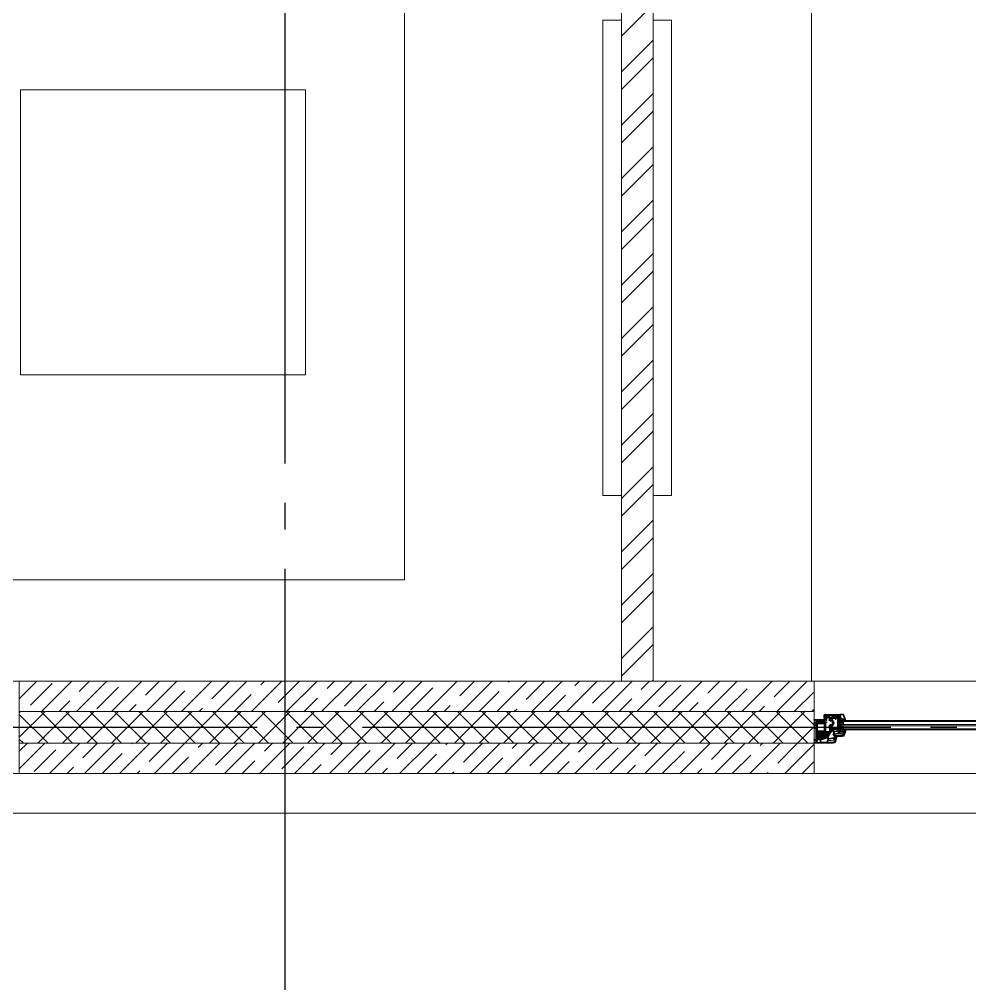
# Model space of a CAD drawing. Header units: inches. Extents: x -21163 to 11874, y -14995 to 6550.
# Drawn here: x -10256 to -6657, y -8635 to -4982 of the extents above; entities that cross this region are included whole.
import ezdxf

# ---------------------------------------------------------------- set-up
doc = ezdxf.new("R2010")
doc.units = ezdxf.units.IN
doc.header["$MEASUREMENT"] = 0
doc.linetypes.add('CONTI', pattern=[0])
doc.linetypes.add('GOST2.303 5', pattern=[24, 20, -1.5, 1, -1.5])
doc.layers.get('0').update_dxf_attribs({"color": 8})
for name, color, linetype in [('axis_dim', 8, 'CONTI'), ('GASKET', 8, 'Continuous'), ('PVC', 8, 'Continuous'), ('STEEL', 8, 'Continuous')]:
    doc.layers.add(name, color=color, linetype=linetype)
for name, color, linetype, lineweight in [('doors_windows', 8, 'Continuous', 5), ('furniture', 8, 'Continuous', 0), ('stair1', 8, 'Continuous', 15), ('Wall2', 8, 'Continuous', 5)]:
    doc.layers.add(name, color=color, linetype=linetype, lineweight=lineweight)

# ---------------------------------------------------------------- blocks, each defined once
blk = doc.blocks.new('fgxhfghgf')
at = {"layer": 'furniture'}
blk.add_lwpolyline([(51303.7, 74339.9), (53103.7, 74339.9), (53103.7, 74409.9), (51303.7, 74409.9), (51303.7, 74339.9)], dxfattribs=at)
blk = doc.blocks.new('*U19')
at = {"linetype": 'Continuous'}
h = blk.add_hatch(dxfattribs=at)
h.set_pattern_fill('HONEY', color=6, angle=-90, style=0)
h.set_pattern_definition([(270, (1672.08, 52.6428), (-2.74963, -4.7625), [3.175, -6.35]), (150, (1672.08, 52.6428), (-2.74963, 4.7625), [3.175, -6.35]), (210, (1672.08, 52.6428), (-5.49926, -6e-07), [-6.35, 3.175])])
h.paths.add_polyline_path([(1543.7, -37.6, -0.57735), (1543.3, -36.8), (1551, -23.5, 0.079163), (1551.3, -22.5, -0.259107), (1551.7, -22.1), (1575.3, -13.5, -0.087489), (1575.5, -13.5), (1590.2, -13.5, -0.414214), (1590.7, -14), (1590.7, -37.1, -0.414214), (1590.2, -37.6)])
at = {"color": 5}
for p, q in [((1492, -55.3), (1491, -55.3)), ((1492, -56.3), (1491, -56.3)), ((1492, -57.3), (1491, -57.3)), ((1492, -58.3), (1491, -58.3)), ((1492, -59.3), (1491, -59.3)), ((1492, -60.3), (1491, -60.3)), ((1492, -61.3), (1491, -61.3)), ((1492, -62.3), (1491, -62.3)), ((1492, -63.3), (1491, -63.3)), ((1492, -64.3), (1491, -64.3)), ((1492, -65.3), (1491, -65.3)), ((1492, -65.3), (1491, -65.3)), ((1492, -66.3), (1491, -66.3)), ((1492, -71.3), (1491, -71.3)), ((1492, -72.3), (1491, -72.3)), ((1492, -55.3), (1492, -54.3)), ((1492, -65.3), (1492, -66.3)), ((1492, -71.3), (1492, -70.3)), ((1492.5, -55.3), (1492.5, -54.3)), ((1492.5, -66.3), (1492.5, -65.3)), ((1492.5, -71.3), (1492.5, -70.3)), ((1493.5, -55.3), (1493.5, -54.3)), ((1493.5, -66.3), (1493.5, -65.3)), ((1493.5, -71.3), (1493.5, -70.3)), ((1494.5, -55.3), (1494.5, -54.3)), ((1494.5, -66.3), (1494.5, -65.3)), ((1494.5, -71.3), (1494.5, -70.3)), ((1495.5, -55.3), (1495.5, -54.3)), ((1495.5, -66.3), (1495.5, -65.3)), ((1495.5, -71.3), (1495.5, -70.3)), ((1496.5, -55.3), (1496.5, -54.3)), ((1496.5, -66.3), (1496.5, -65.3)), ((1496.5, -71.3), (1496.5, -70.3)), ((1497.5, -55.3), (1497.5, -54.3)), ((1497.5, -55.3), (1498.5, -55.3)), ((1497.5, -56.3), (1498.5, -56.3)), ((1497.5, -57.3), (1498.5, -57.3)), ((1497.5, -58.3), (1498.5, -58.3)), ((1497.5, -59.3), (1498.5, -59.3)), ((1497.5, -60.3), (1498.5, -60.3)), ((1497.5, -61.3), (1498.5, -61.3)), ((1497.5, -62.3), (1498.5, -62.3)), ((1497.5, -63.3), (1498.5, -63.3)), ((1497.5, -64.3), (1498.5, -64.3)), ((1497.5, -65.3), (1498.5, -65.3)), ((1497.5, -65.3), (1498.5, -65.3)), ((1497.5, -65.3), (1497.5, -66.3)), ((1497.5, -66.3), (1498.5, -66.3)), ((1497.5, -71.3), (1497.5, -70.3)), ((1497.5, -71.3), (1498.5, -71.3)), ((1497.5, -72.3), (1498.5, -72.3)), ((1492, -73.3), (1491, -73.3)), ((1492, -74.3), (1491, -74.3)), ((1492, -75.3), (1491, -75.3)), ((1492, -76.3), (1491, -76.3)), ((1492, -77.3), (1491, -77.3)), ((1492, -78.3), (1491, -78.3)), ((1492, -79.3), (1491, -79.3)), ((1492, -80.3), (1491, -80.3)), ((1492, -81.3), (1491, -81.3)), ((1492, -81.3), (1491, -81.3)), ((1492, -82.3), (1491, -82.3)), ((1492, -81.3), (1492, -82.3)), ((1492.5, -82.3), (1492.5, -81.3)), ((1493.5, -82.3), (1493.5, -81.3)), ((1494.5, -82.3), (1494.5, -81.3)), ((1495.5, -82.3), (1495.5, -81.3)), ((1496.5, -82.3), (1496.5, -81.3)), ((1497.5, -73.3), (1498.5, -73.3)), ((1497.5, -74.3), (1498.5, -74.3)), ((1497.5, -75.3), (1498.5, -75.3)), ((1497.5, -76.3), (1498.5, -76.3)), ((1497.5, -77.3), (1498.5, -77.3)), ((1497.5, -78.3), (1498.5, -78.3)), ((1497.5, -79.3), (1498.5, -79.3)), ((1497.5, -80.3), (1498.5, -80.3)), ((1497.5, -81.3), (1498.5, -81.3)), ((1497.5, -81.3), (1498.5, -81.3)), ((1497.5, -81.3), (1497.5, -82.3)), ((1497.5, -82.3), (1498.5, -82.3))]:
    blk.add_line(p, q, dxfattribs=at)
at = {"color": 1, "linetype": 'Continuous', "lineweight": 25}
for p, q in [((1500, -48.2), (1503, -96.2)), ((1500, -96.2), (1503, -48.2))]:
    blk.add_line(p, q, dxfattribs=at)
at = {"color": 1, "linetype": 'Continuous'}
for p, q in [((1502.9, -44.1), (1500.4, -44.8)), ((1500.4, -44.8), (1500.4, -47.9)), ((1500.4, -47.9), (1502.9, -47.9)), ((1504.1, -43.5), (1502.9, -43.9)), ((1502.9, -43.9), (1502.9, -44.1)), ((1504.1, -45.4), (1502.9, -45.6)), ((1502.9, -45.6), (1502.9, -88.6)), ((1502.9, -50), (1504.1, -50)), ((1502.9, -76.2), (1502.9, -52)), ((1504.1, -45.4), (1504.1, -43.5)), ((1504.1, -45.4), (1504.1, -52)), ((1505.9, -52), (1504.1, -45.4)), ((1504.1, -45.6), (1504.1, -52)), ((1504.1, -52), (1505.9, -52)), ((1504.1, -54), (1504.1, -54.6)), ((1504.1, -54), (1505.9, -54)), ((1504.1, -80), (1504.1, -54)), ((1504.1, -55), (1505.9, -55)), ((1504.1, -69), (1505.9, -69)), ((1504.1, -70), (1505.9, -70)), ((1504.1, -72), (1505.9, -72)), ((1505.9, -83), (1505.9, -52)), ((1502.9, -86.7), (1504.6, -86.7)), ((1502.9, -88.6), (1504.6, -89.1)), ((1504.1, -80), (1505.9, -80)), ((1504.1, -82), (1505.9, -82)), ((1504.1, -86.7), (1504.1, -82)), ((1504.1, -83), (1505.9, -83)), ((1504.6, -89.1), (1504.6, -86.7))]:
    blk.add_line(p, q, dxfattribs=at)
blk.add_lwpolyline([(1543.4, -37.6, -0.57735), (1543.1, -37.1), (1551.7, -22.2, -0.176327), (1551.9, -22.1), (1575.4, -13.5, -0.087489), (1575.5, -13.5), (1590.4, -13.5, -0.414214), (1590.7, -13.8), (1590.7, -37.3, -0.414214), (1590.4, -37.6)], format="xyb", close=True)
at = {"color": 5}
for points in [[(1498.5, -66.3), (1491, -66.3), (1491, -54.3), (1498.5, -54.3)], [(1498.5, -82.3), (1491, -82.3), (1491, -70.3), (1498.5, -70.3)], [(1497.5, -65.3), (1492, -65.3), (1492, -55.3), (1497.5, -55.3)], [(1497.5, -81.3), (1492, -81.3), (1492, -71.3), (1497.5, -71.3)]]:
    blk.add_lwpolyline(points, close=True, dxfattribs=at)
at = {"color": 1, "linetype": 'Continuous', "lineweight": 25}
blk.add_lwpolyline([(1500, -50.2), (1500, -48.2), (1503, -48.2), (1503, -96.2), (1500, -96.2)], close=True, dxfattribs=at)
at = {"layer": 'doors_windows', "color": 5}
for points in [[(838, -50.3), (1500, -50.3), (1500, -54.3), (838, -54.3)], [(838, -66.3), (1500, -66.3), (1500, -70.3), (838, -70.3)], [(838, -82.3), (1500, -82.3), (1500, -86.3), (838, -86.3)]]:
    blk.add_lwpolyline(points, close=True, dxfattribs=at)
at = {"layer": 'GASKET'}
for p, q in [((1480.5, -84.5), (1482, -89.9)), ((1481.2, -84.2), (1484.2, -89.5)), ((1492.5, -87.5), (1492.9, -89.5))]:
    blk.add_line(p, q, dxfattribs=at)
at = {"layer": 'GASKET', "color": 5, "linetype": 'Continuous'}
for points in [[(1524.8, -22.6, 0.414214), (1525.5, -21.9), (1525.5, -21.8, 0.414214), (1525.2, -21.5), (1524.4, -21.5), (1524.2, -21.2, -0.57735), (1524.7, -20.3), (1525.2, -20.3, 0.414214), (1525.7, -19.8), (1525.7, -19.5, 0.020024), (1525.6, -19.2, 0.390947), (1524.6, -18.3), (1519.7, -18.3, 0.390947), (1518.7, -19.2), (1518.7, -19.5), (1518.7, -19.8, 0.414214), (1519.2, -20.3), (1519.6, -20.3, -0.57735), (1520.1, -21.2), (1519.9, -21.5), (1515.9, -21.5), (1514.9, -24.8, 0.502334), (1515.2, -25.2), (1521.9, -25.2), (1522.7, -22.8, -0.349418), (1523, -22.6)], [(1490.7, -47.6, 0.414214), (1491.4, -46.9), (1491.4, -46.8, 0.414214), (1491.1, -46.5), (1490.3, -46.5), (1490.1, -46.2, -0.57735), (1490.6, -45.3), (1491.1, -45.3, 0.414214), (1491.6, -44.8), (1491.6, -44.5, 0.020024), (1491.5, -44.2, 0.390947), (1490.5, -43.3), (1485.6, -43.3, 0.390947), (1484.6, -44.2), (1484.6, -44.5), (1484.6, -44.8, 0.414214), (1485.1, -45.3), (1485.5, -45.3, -0.57735), (1486, -46.2), (1485.8, -46.5), (1481.8, -46.5), (1480.8, -49.9, 0.502334), (1481.1, -50.3), (1487.8, -50.3), (1488.6, -47.8, -0.349418), (1488.9, -47.6)], [(1537.8, -49.7, -0.414214), (1538.3, -50.2, -0.054959), (1538.2, -50.9, -0.351258), (1538, -51.1), (1531.6, -51.1, -0.351258), (1531.4, -50.9, -0.054959), (1531.3, -50.2, -0.414214), (1531.8, -49.7), (1532.3, -49.7, 0.57735), (1532.8, -48.8), (1532.6, -48.5), (1531.2, -48.5, -0.414214), (1531, -48.3), (1531, -47.8, -0.407864), (1531.9, -46.8), (1538.1, -46.7, 0.433601), (1538.5, -46.2), (1538.5, -45.9, 0.363714), (1537.8, -45.2), (1536.8, -45.1, 0.169782), (1536.6, -45.2, -1.241435), (1536.2, -44), (1539.3, -44, -0.414214), (1540.5, -45.2), (1540.5, -48.2, -0.414214), (1540.2, -48.5), (1537, -48.5), (1536.9, -48.8, 0.57735), (1537.4, -49.7)], [(1558.8, -95.7, -0.414214), (1559.3, -96.2, -0.054959), (1559.2, -96.9, -0.351258), (1559, -97.1), (1552.6, -97.1, -0.351258), (1552.4, -96.9, -0.054959), (1552.3, -96.2, -0.414214), (1552.8, -95.7), (1553.3, -95.7, 0.57735), (1553.8, -94.8), (1553.6, -94.5), (1552.1, -94.5, -0.414214), (1551.9, -94.3), (1551.9, -93.8, -0.407864), (1552.9, -92.8), (1559.1, -92.7, 0.433601), (1559.5, -92.2), (1559.5, -91.9, 0.363714), (1558.8, -91.2), (1557.8, -91.1, 0.169782), (1557.6, -91.2, -1.241435), (1557.2, -90), (1560.2, -90, -0.414214), (1561.4, -91.2), (1561.4, -94.2, -0.414214), (1561.1, -94.5), (1558, -94.5), (1557.8, -94.8, 0.57735), (1558.4, -95.7)]]:
    blk.add_lwpolyline(points, format="xyb", close=True, dxfattribs=at)
at = {"layer": 'GASKET'}
for centre, radius, start, end in [((1480.9, -84.4), 0.4, 29.4867, 195), ((1490.5, -85.1), 0.6, 47.514, 209.42), ((1483.1, -89.3), 8, 0, 29.42), ((1487.6, -88.3), 5, 10, 47.514)]:
    blk.add_arc(centre, radius, start, end, dxfattribs=at)
at = {"layer": 'PVC'}
for p, q in [((1481.9, -89.8), (1481.9, -89.8)), ((1482, -89.9), (1487.5, -106.3)), ((1482.2, -89.5), (1493.4, -89.5)), ((1484.7, -92.1), (1489.3, -105.7)), ((1485.2, -91.4), (1493.4, -91.4)), ((1491.1, -89.3), (1491.1, -89.5)), ((1491.2, -107.1), (1500.5, -107.1)), ((1491.3, -109), (1502.2, -109)), ((1493.6, -91.5), (1497.8, -93.5)), ((1494.4, -89.7), (1498.6, -91.8)), ((1498, -93.9), (1498, -97.3)), ((1499.9, -93.9), (1499.9, -97)), ((1500.1, -99.4), (1500.5, -99.4)), ((1500.4, -97.5), (1500.8, -97.5)), ((1501, -99.9), (1501, -106.6)), ((1502.2, -109), (1502.9, -108.3)), ((1502.9, -99.6), (1502.9, -101.9)), ((1502.9, -105), (1502.9, -108.3)), ((1504.6, -102.6), (1503.4, -102.4)), ((1505.1, -104.8), (1503.5, -104.5)), ((1506.7, -101.5), (1504.9, -102.6)), ((1508.7, -102.7), (1505.1, -104.8)), ((1506.9, -100.7), (1506.9, -101.1)), ((1508.9, -100.7), (1508.9, -102.3))]:
    blk.add_line(p, q, dxfattribs=at)
at = {"layer": 'PVC', "linetype": 'Continuous', "lineweight": 25}
for points in [[(1503.7, -109), (1502.9, -108.3), (1502.9, -107.8), (1503.1, -105, -0.446275), (1503.7, -104.5), (1504.8, -104.7, -0.36397), (1505.2, -105.2), (1505.2, -106.2, 0.414214), (1505.7, -106.7), (1508.4, -106.7, 0.414214), (1509.9, -105.2), (1509.9, -100.4), (1508.9, -99.4), (1503.7, -100.5, -0.454146), (1503.1, -100), (1503, -97.4, -0.016582), (1502.9, -97.2), (1502.9, -89.3, -0.493145), (1503.3, -89), (1505.3, -89.5, 0.493145), (1505.9, -89.1), (1505.9, -66.7, -0.201513), (1506.1, -66.4, 0.420084), (1506.1, -65.6, -0.201513), (1505.9, -65.3), (1505.9, -50), (1507.8, -45.8, 0.628383), (1505.4, -43.1), (1498.2, -45), (1493.4, -45, 0.414214), (1492.9, -45.5, -0.414214), (1491.9, -46.5), (1490.3, -46.5), (1490.1, -46.2, -0.57735), (1490.6, -45.3), (1491.1, -45.3, 0.38517), (1491.6, -44.9, 1.105542), (1484.6, -44.9, 0.38517), (1485.1, -45.3), (1485.5, -45.3, -0.57735), (1486.1, -46.2), (1485.9, -46.5), (1482.2, -46.5, -0.493145), (1482, -46.1), (1486, -30.9, -0.339454), (1493.8, -25), (1520.5, -25, -0.198912), (1521.2, -25.3), (1527.8, -31.9, -0.414214), (1527.8, -32.6), (1526.1, -34.3, 0.198912), (1525.9, -34.6), (1525.9, -43.3, 0.198912), (1526.1, -43.6), (1530.8, -48.4, 0.198912), (1531.2, -48.5), (1532.6, -48.5), (1532.8, -48.8, -0.57735), (1532.2, -49.7), (1531.7, -49.7, 0.414214), (1531.2, -50.2), (1531.2, -51.6, 0.414214), (1531.7, -52.1), (1538.7, -52.1, 0.455633), (1539.2, -51.5), (1539, -50.1, 0.373972), (1538.5, -49.7), (1537.3, -49.7, -0.57735), (1536.8, -48.8), (1537, -48.5), (1540.4, -48.5, -0.373885), (1540.9, -48.9), (1541.9, -56.5), (1541.9, -68.6, -0.414214), (1541.6, -68.9), (1540, -68.9, 0.414214), (1539.7, -69.2), (1539.7, -70.6, -0.414214), (1539.4, -70.9), (1536.3, -70.9, -0.414214), (1536, -70.6), (1536, -69.4, 0.414214), (1535.5, -68.9), (1531.4, -68.9, 0.414214), (1530.4, -69.9), (1530.4, -76.3, -0.201513), (1530.3, -76.6, 0.420084), (1530.3, -77.4, -0.201513), (1530.4, -77.7), (1530.4, -84.1, 0.414214), (1531.4, -85.1), (1535.5, -85.1, 0.414214), (1536, -84.6), (1536, -83.4, -0.414214), (1536.3, -83.1), (1539.4, -83.1, -0.414214), (1539.7, -83.4), (1539.7, -84.8, 0.414214), (1540, -85.1), (1541.6, -85.1, -0.414214), (1541.9, -85.4), (1541.9, -94, 0.414214), (1543.4, -95.5), (1550.4, -95.5, 0.414214), (1550.9, -95, -0.414214), (1551.4, -94.5), (1553.6, -94.5), (1553.8, -94.8, -0.57735), (1553.2, -95.7), (1552.7, -95.7, 0.414214), (1552.2, -96.2), (1552.2, -97.2, 0.244698), (1552.5, -97.6), (1555.5, -99.7, 0.315299), (1556.1, -99.7), (1559.4, -97.4, 0.244698), (1559.6, -97), (1559.6, -96.2, 0.414214), (1559.1, -95.7), (1558.3, -95.7, -0.57735), (1557.8, -94.8), (1558, -94.5), (1561.6, -94.5, -0.414214), (1561.9, -94.8), (1561.9, -106, -0.414214), (1558.9, -109)], [(1493.5, -42.5, -0.293253), (1493.1, -42.2, 0.339137), (1487.2, -39.1, -0.546119), (1486.8, -38.7), (1488.2, -33.6, -0.414214), (1488.8, -33.2), (1505.2, -37.6, -0.339454), (1505.6, -38.1), (1505.6, -40.1, -0.339454), (1505.2, -40.5), (1498, -42.5, -0.065543), (1497.8, -42.5)], [(1506.5, -37, -0.109518), (1505.2, -36.9), (1489, -32.6, -0.414214), (1488.6, -32), (1488.7, -31.7, -0.339454), (1493.8, -27.8), (1519.4, -27.8, -0.198912), (1520.1, -28.1), (1524.1, -32.1, -0.382222), (1524.1, -32.7, 0.088112), (1523.6, -33.7, -0.274835), (1523.2, -34)], [(1511, -46, -0.498043), (1510.4, -45.5, 0.394481), (1506.7, -40.6, -0.365019), (1506.3, -40.1), (1506.3, -38.1, -0.36397), (1506.7, -37.6), (1522.9, -34.8, -0.466308), (1523.4, -35.3), (1523.4, -43.4, -0.36397), (1523, -43.9)], [(1519.7, -94.4, -0.414214), (1519.2, -93.9), (1519.2, -91.9, 1), (1518.2, -91.9), (1518.2, -93.9, -0.414214), (1517.7, -94.4), (1505.9, -94.4, -0.414214), (1505.4, -93.9), (1505.4, -92.6, -0.387795), (1505.9, -92.1, 0.387795), (1508.4, -89.3), (1508.4, -67.3, 0.229416), (1508.4, -64.7), (1508.4, -55.1, -0.414214), (1508.9, -54.6), (1538.7, -54.6, -0.373972), (1539.2, -55), (1539.4, -56.6, -0.034844), (1539.4, -56.7), (1539.4, -65.9, -0.414214), (1538.9, -66.4), (1531.4, -66.4, 0.414214), (1527.9, -69.9), (1527.9, -73.7, -0.39896), (1527.5, -74.2), (1524.4, -74.4, 0.39896), (1523.9, -74.9), (1523.9, -75.3, 0.39896), (1524.4, -75.8), (1527.2, -76, -0.442836), (1527.7, -76.5, 0.074681), (1527.7, -77.5, -0.442836), (1527.2, -78), (1524.4, -78.2, 0.39896), (1523.9, -78.7), (1523.9, -79.1, 0.39896), (1524.4, -79.6), (1527.5, -79.8, -0.39896), (1527.9, -80.3), (1527.9, -84.1, 0.414214), (1531.4, -87.6), (1532.1, -87.6, -0.414214), (1532.6, -88.1), (1532.6, -93.9, -0.414214), (1532.1, -94.4)], [(1508.9, -53.5, -0.414214), (1508.4, -53), (1508.4, -50.6, -0.103244), (1508.5, -50.4), (1509.7, -47.6, -0.251284), (1510.1, -47.3), (1523.6, -44.9, -0.28183), (1524, -45.1, 0.034736), (1524.3, -45.4), (1528.6, -49.7, -0.198912), (1528.7, -50), (1528.7, -53, -0.414214), (1528.2, -53.5)], [(1512.9, -100.5, -0.372896), (1512.4, -100.1, 0.161969), (1511.7, -98.7), (1510.7, -97.7, 0.251647), (1508.4, -97), (1506, -97.5, -0.4743), (1505.4, -97), (1505.4, -96, -0.414214), (1505.9, -95.5), (1532.1, -95.5, -0.414214), (1532.6, -96), (1532.6, -100, -0.414214), (1532.1, -100.5)], [(1512.9, -106.2, -0.414214), (1512.4, -105.7), (1512.4, -101.7, -0.414214), (1512.9, -101.2), (1532.1, -101.2, -0.414214), (1532.6, -101.7), (1532.6, -105.7, -0.414214), (1532.1, -106.2)], [(1534.2, -94.4, -0.414214), (1533.7, -93.9), (1533.7, -88.1, -0.414214), (1534.2, -87.6), (1538.9, -87.6, -0.414214), (1539.4, -88.1), (1539.4, -93.9, -0.414214), (1538.9, -94.4)], [(1534.2, -106.2, -0.414214), (1533.7, -105.7), (1533.7, -96, -0.414214), (1534.2, -95.5), (1539.4, -95.5, -0.284915), (1539.9, -95.8, 0.045769), (1540.2, -96.4, -0.162278), (1540.3, -96.7), (1540.3, -105.7, -0.414214), (1539.8, -106.2)], [(1542.6, -106.2, -0.414214), (1542.1, -105.7), (1542.1, -104.7, -0.414214), (1542.6, -104.2), (1543.9, -104.2, 0.414214), (1544.4, -103.7), (1544.4, -103.5, 0.414214), (1543.9, -103), (1542.6, -103, -0.414214), (1542.1, -102.5), (1542.1, -98.5, -0.436376), (1542.7, -98, 0.01877), (1542.9, -98), (1549.4, -98, -0.153915), (1549.7, -98.1), (1558.9, -104.6, -0.244698), (1559.1, -105), (1559.1, -105.7, -0.414214), (1558.6, -106.2)], [(1557.3, -100.9, -0.520567), (1557.3, -100.1), (1558.9, -99, -0.606815), (1559.6, -99.4), (1559.6, -101.7, -0.606815), (1558.9, -102.1)]]:
    blk.add_lwpolyline(points, format="xyb", close=True, dxfattribs=at)
at = {"layer": 'PVC'}
for points in [[(1555.9, -44), (1534.4, -44, -0.414214), (1533.9, -43.5), (1533.9, -42, -0.414214), (1534.4, -41.5), (1537.1, -41.5, 0.267949), (1538, -41), (1548.8, -22.3, 0.339454), (1548.7, -21.1), (1545.4, -17.8, 0.245592), (1544.5, -17.5), (1530.6, -20, -0.043661), (1530.1, -20), (1527.4, -20, 0.414214), (1526.9, -20.5, -0.414214), (1525.9, -21.5), (1524.3, -21.5), (1524.1, -21.2, -0.57735), (1524.6, -20.3), (1525.1, -20.3, 0.414214), (1525.6, -19.8), (1525.6, -19.5, 1), (1518.6, -19.5), (1518.6, -19.8, 0.414214), (1519.1, -20.3), (1519.5, -20.3, -0.57735), (1520.1, -21.2), (1519.9, -21.5), (1516.2, -21.5, -0.493145), (1516, -21.1), (1520, -5.9, -0.339454), (1527.8, 0), (1599.4, 0, -0.414214), (1599.9, -0.5), (1599.9, -2.4), (1599.9, -2.7), (1598.4, -4.2), (1597.9, -4.2, -0.414214), (1597.4, -3.7), (1597.4, -3.3, -0.198912), (1597.5, -3.2), (1598.2, -2.5, 0.700208), (1597.9, -2), (1593.7, -2.4, 0.388879), (1593.2, -2.9), (1593.2, -11.5, 0.388879), (1593.7, -12), (1597.6, -12.3, 0.700208), (1597.9, -11.8), (1597.5, -11.4, -0.198912), (1597.4, -11.3), (1597.4, -10.9, -0.414214), (1597.9, -10.4), (1598.4, -10.4), (1599.9, -11.9), (1599.9, -14.4), (1598.4, -15.9), (1597.9, -15.9, -0.414214), (1597.4, -15.4), (1597.4, -15, -0.198912), (1597.5, -14.9), (1597.9, -14.5, 0.700208), (1597.6, -14), (1593.7, -14.3, 0.388879), (1593.2, -14.8), (1593.2, -55.2, 0.388879), (1593.7, -55.7), (1597.6, -56, 0.700208), (1597.9, -55.5), (1597.5, -55.1, -0.198912), (1597.4, -55), (1597.4, -54.6, -0.414214), (1597.9, -54.1), (1598.4, -54.1), (1599.9, -55.6), (1599.9, -58.1), (1598.4, -59.6), (1597.9, -59.6, -0.414214), (1597.4, -59.1), (1597.4, -58.7, -0.198912), (1597.5, -58.6), (1597.9, -58.2, 0.700208), (1597.6, -57.7), (1593.7, -58, 0.388879), (1593.2, -58.5), (1593.2, -67.1, 0.388879), (1593.7, -67.6), (1597.9, -68, 0.700208), (1598.2, -67.5), (1597.5, -66.8, -0.198912), (1597.4, -66.7), (1597.4, -66.3, -0.414214), (1597.9, -65.8), (1598.4, -65.8), (1599.9, -67.3), (1599.9, -67.6), (1599.9, -69.5, -0.414214), (1599.4, -70), (1593.7, -70, 0.414214), (1593.2, -70.5), (1593.2, -74.9, 0.414214), (1593.7, -75.4), (1599.4, -75.4, -0.414214), (1599.9, -75.9), (1599.9, -78.1), (1598.4, -79.6), (1597.9, -79.6, -0.414214), (1597.4, -79.1), (1597.4, -78.7, -0.198912), (1597.5, -78.6), (1598.2, -77.9, 0.700208), (1597.9, -77.4), (1593.7, -77.8, 0.388879), (1593.2, -78.3), (1593.2, -87.1, 0.388879), (1593.7, -87.6), (1597.9, -88, 0.700208), (1598.2, -87.5), (1597.5, -86.8, -0.198912), (1597.4, -86.7), (1597.4, -86.3, -0.414214), (1597.9, -85.8), (1598.4, -85.8), (1599.9, -87.3), (1599.9, -87.6), (1599.9, -89.5, -0.414214), (1599.4, -90), (1554.7, -90), (1553.9, -89.3), (1553.9, -88.8), (1554.1, -86, -0.446275), (1554.7, -85.5), (1555.8, -85.7, -0.36397), (1556.2, -86.2), (1556.2, -87.2, 0.414214), (1556.7, -87.7), (1559.4, -87.7, 0.414214), (1560.9, -86.2), (1560.9, -81.4), (1559.9, -80.4), (1554.7, -81.5, -0.454146), (1554.1, -81), (1553.9, -78.3, -0.51393), (1554.3, -78), (1556.3, -78.5, 0.493145), (1556.9, -78.1), (1556.9, -45, 0.414214)], [(1547.6, -10.6), (1522.7, -8.4, 0.36397), (1522.2, -8.8), (1520.8, -13.7, 0.546119), (1521.2, -14.1, -0.339137), (1527.1, -17.2, 0.293253), (1527.5, -17.5), (1530.2, -17.5), (1544, -15.1, -0.100742), (1545.4, -15.1, 0.329802), (1546, -14.9), (1548, -11.3, 0.548619)], [(1552.1, -2.8), (1527.8, -2.8, 0.339454), (1522.7, -6.7), (1522.6, -7.1, 0.466308), (1523, -7.7), (1548.5, -10, 0.291473), (1548.9, -9.7), (1552.5, -3.6, 0.57735)], [(1575.4, -13.5), (1590.2, -13.5, -0.414214), (1590.7, -14), (1590.7, -37.1, -0.414214), (1590.2, -37.6), (1543.7, -37.6, -0.57735), (1543.3, -36.9), (1551, -23.5, 0.079163), (1551.4, -22.5, -0.259107), (1551.7, -22.1)], [(1574.4, -2.8, -0.414214), (1574.9, -3.3), (1574.9, -12.2, -0.315299), (1574.6, -12.6), (1551.9, -20.9, -0.415199), (1551.2, -20.6, 0.110369), (1550.4, -19.3), (1547.1, -15.9, -0.339454), (1547, -15.3), (1554.1, -3.1, -0.267949), (1554.5, -2.8)], [(1576, -3.3), (1576, -11.9, 0.414214), (1576.5, -12.4), (1590.2, -12.4, 0.414214), (1590.7, -11.9), (1590.7, -3.3, 0.414214), (1590.2, -2.8), (1576.5, -2.8, 0.414214)], [(1555.7, -38.3), (1542.7, -38.3, 0.267949), (1542.3, -38.6), (1540.9, -41.1, 0.57735), (1541.1, -41.5), (1555.7, -41.5, 0.414214), (1556.2, -41), (1556.2, -38.8, 0.414214)], [(1590.2, -38.3, -0.414214), (1590.7, -38.8), (1590.7, -42.8, -0.414214), (1590.2, -43.3), (1559.3, -43.3, -0.252264), (1558.9, -43.1, 0.152167), (1557.3, -41.8, -0.305615), (1556.9, -41.3), (1556.9, -38.8, -0.414214), (1557.4, -38.3)], [(1590.2, -44.4, -0.414214), (1590.7, -44.9), (1590.7, -54.1, 1), (1590.7, -54.7), (1590.7, -65.1, 1), (1590.7, -65.7), (1590.7, -74.9, -0.414214), (1590.2, -75.4), (1559.9, -75.4, -0.414214), (1559.4, -74.9), (1559.4, -44.9, -0.414214), (1559.9, -44.4)], [(1566.3, -76.5, -0.414214), (1566.8, -77), (1566.8, -81, -0.414214), (1566.3, -81.5), (1563.9, -81.5, -0.372896), (1563.4, -81.1, 0.161969), (1562.7, -79.7), (1561.7, -78.7, 0.198912), (1559.9, -77.9, -0.414214), (1559.4, -77.4), (1559.4, -77, -0.414214), (1559.9, -76.5)], [(1566.3, -82.2, -0.414214), (1566.8, -82.7), (1566.8, -86.7, -0.414214), (1566.3, -87.2), (1563.9, -87.2, -0.414214), (1563.4, -86.7), (1563.4, -82.7, -0.414214), (1563.9, -82.2)], [(1590.2, -76.5, -0.414214), (1590.7, -77), (1590.7, -81, -0.414214), (1590.2, -81.5), (1568.4, -81.5, -0.414214), (1567.9, -81), (1567.9, -77, -0.414214), (1568.4, -76.5)], [(1590.2, -82.2, -0.414214), (1590.7, -82.7), (1590.7, -86.7, -0.414214), (1590.2, -87.2), (1568.4, -87.2, -0.414214), (1567.9, -86.7), (1567.9, -82.7, -0.414214), (1568.4, -82.2)]]:
    blk.add_lwpolyline(points, format="xyb", close=True, dxfattribs=at)
for centre, radius, start, end in [((1482.2, -89.8), 0.3, 90, 198.7481), ((1485.2, -91.9), 0.5, 90, 198.7481), ((1491.3, -105), 4, 198.7481, 270), ((1491.3, -105), 2.1, 198.7481, 270), ((1493.4, -91.9), 2.4, 64.0795, 90), ((1493.4, -91.9), 0.5, 64.0795, 90), ((1497.5, -93.9), 0.5, 0, 64.0795), ((1500.1, -97.3), 2.1, 180, 270), ((1497.5, -93.9), 2.4, 0, 64.0795), ((1500.4, -97), 0.5, 180, 270), ((1500.5, -99.9), 0.5, 0, 90), ((1500.5, -106.6), 0.5, 270, 0), ((1500.8, -99.6), 2.1, 0, 90), ((1503.4, -101.9), 0.5, 180, 260), ((1503.4, -105), 0.5, 80, 180), ((1504.7, -102.1), 0.5, 260, 300), ((1506.4, -101.1), 0.5, 300, 0), ((1507.9, -100.7), 1, 0, 180), ((1508.4, -102.3), 0.5, 300, 0)]:
    blk.add_arc(centre, radius, start, end, dxfattribs=at)
at = {"layer": 'STEEL', "color": 5, "linetype": 'Continuous'}
for p, q in [((1511.8, -58.7), (1508.9, -61.5)), ((1510.4, -62.3), (1508.9, -63.8)), ((1510.4, -64.6), (1508.9, -66.1)), ((1510.4, -66.8), (1508.9, -68.3)), ((1510.4, -69.1), (1508.9, -70.6)), ((1510.4, -71.3), (1508.9, -72.8)), ((1513.2, -55), (1510.7, -57.5)), ((1515.4, -55), (1513.9, -56.5)), ((1517.7, -55), (1516.2, -56.5)), ((1520, -55), (1518.5, -56.5)), ((1520.4, -56.9), (1518.8, -58.5)), ((1522.2, -55), (1520.7, -56.5)), ((1522.6, -56.9), (1521.1, -58.5)), ((1524.5, -55), (1523, -56.5)), ((1524.9, -56.9), (1523.3, -58.5)), ((1526.7, -55), (1525.2, -56.5)), ((1527.2, -56.9), (1525.6, -58.5)), ((1529, -55), (1527.5, -56.5)), ((1529.4, -56.9), (1527.8, -58.5)), ((1531.3, -55), (1529.8, -56.5)), ((1531.7, -56.9), (1530.1, -58.5)), ((1533.5, -55), (1532, -56.5)), ((1533.9, -56.9), (1532.4, -58.5)), ((1535.8, -55), (1534.3, -56.5)), ((1536.2, -56.9), (1534.6, -58.5)), ((1537.8, -55.2), (1536.6, -56.5)), ((1538.6, -56.8), (1536.9, -58.5)), ((1561.6, -44.8), (1560, -46.4)), ((1561.5, -47), (1560, -48.5)), ((1561.5, -49.1), (1560, -50.6)), ((1561.5, -51.2), (1560, -52.7)), ((1561.5, -53.3), (1560, -54.8)), ((1561.5, -55.5), (1560, -57)), ((1561.5, -57.6), (1560, -59.1)), ((1561.5, -59.7), (1560, -61.2)), ((1561.5, -61.8), (1560, -63.3)), ((1561.5, -63.9), (1560, -65.4)), ((1561.5, -66.1), (1560, -67.6)), ((1561.5, -68.2), (1560, -69.7)), ((1561.5, -70.3), (1560, -71.8)), ((1561.5, -72.4), (1560.1, -73.8)), ((1563.7, -44.8), (1562.2, -46.3)), ((1565.8, -44.8), (1564.3, -46.3)), ((1568, -44.8), (1566.5, -46.3)), ((1570.1, -44.8), (1568.6, -46.3)), ((1572.2, -44.8), (1570.7, -46.3)), ((1574.3, -44.8), (1572.8, -46.3)), ((1576.4, -44.8), (1575.3, -46)), ((1578.6, -44.8), (1577.1, -46.3)), ((1580.7, -44.8), (1579.2, -46.3)), ((1582.8, -44.8), (1581.3, -46.3)), ((1584.9, -44.8), (1583.4, -46.3)), ((1587.1, -44.8), (1585.6, -46.3)), ((1589.1, -44.9), (1587.7, -46.3)), ((1590, -46.1), (1588.5, -47.6)), ((1590, -48.2), (1588.5, -49.7)), ((1590, -50.3), (1588.5, -51.8)), ((1590, -52.4), (1588.5, -53.9)), ((1590, -54.5), (1588.5, -56)), ((1590, -56.7), (1588.5, -58.2)), ((1590, -58.8), (1588.5, -60.3)), ((1590, -60.9), (1588.5, -62.4)), ((1590, -63), (1588.5, -64.5)), ((1590, -65.1), (1588.5, -66.6)), ((1590, -67.3), (1588.5, -68.8)), ((1590, -69.4), (1588.5, -70.9)), ((1590, -71.5), (1588.5, -73)), ((1510.4, -73.6), (1508.9, -75.1)), ((1510.4, -75.9), (1508.9, -77.4)), ((1510.4, -78.1), (1508.9, -79.6)), ((1510.4, -80.4), (1508.9, -81.9)), ((1510.4, -82.7), (1508.9, -84.2)), ((1510.4, -84.9), (1508.9, -86.4)), ((1510.4, -87.2), (1508.9, -88.7)), ((1510.4, -89.4), (1508.9, -90.9)), ((1510.4, -91.7), (1509.2, -92.9)), ((1512.1, -92.3), (1510.6, -93.8)), ((1514.3, -92.3), (1512.8, -93.8)), ((1516.6, -92.3), (1515.1, -93.8)), ((1517.4, -93.8), (1517.4, -93.8)), ((1562.8, -73.3), (1561.3, -74.8)), ((1564.9, -73.3), (1563.4, -74.8)), ((1567, -73.3), (1565.5, -74.8)), ((1569.2, -73.3), (1567.7, -74.8)), ((1571.3, -73.3), (1569.8, -74.8)), ((1573.4, -73.3), (1571.9, -74.8)), ((1575.5, -73.3), (1574, -74.8)), ((1577.6, -73.3), (1576.1, -74.8)), ((1579.8, -73.3), (1578.3, -74.8)), ((1581.9, -73.3), (1580.4, -74.8)), ((1584, -73.3), (1582.5, -74.8)), ((1586.1, -73.3), (1584.6, -74.8)), ((1588.3, -73.3), (1586.8, -74.8)), ((1590, -73.7), (1588.9, -74.7))]:
    blk.add_line(p, q, dxfattribs=at)
at = {"layer": 'STEEL', "linetype": 'Continuous'}
blk.add_lwpolyline([(1508.9, -91.8), (1508.9, -61.5, -0.116434), (1509.1, -60.6), (1511.4, -56.1, -0.284079), (1513.2, -55), (1537.1, -55, -0.414214), (1538.6, -56.5), (1538.6, -57, -0.414214), (1537.1, -58.5), (1518.6, -58.5), (1518.6, -56.9), (1537.2, -56.9, 0.940252), (1537.2, -56.5), (1513.3, -56.5, 0.228035), (1512.7, -56.8), (1510.5, -61.3, 0.116434), (1510.4, -61.5), (1510.4, -91.8, 0.414214), (1510.9, -92.3), (1517.4, -92.3), (1517.4, -93.8), (1510.9, -93.8, -0.414214)], format="xyb", close=True, dxfattribs=at)
at = {"layer": 'STEEL', "color": 5, "linetype": 'Continuous'}
blk.add_lwpolyline([(1575.3, -46.3), (1575.3, -44.8), (1588.5, -44.8, -0.414214), (1590, -46.3), (1590, -73.3, -0.414214), (1588.5, -74.8), (1561.5, -74.8, -0.414214), (1560, -73.3), (1560, -46.3, -0.414214), (1561.5, -44.8), (1574.8, -44.8), (1574.8, -46.3), (1561.5, -46.3), (1561.5, -73.3), (1588.5, -73.3), (1588.5, -46.3)], format="xyb", close=True, dxfattribs=at)

msp = doc.modelspace()

# ---------------------------------------------------------------- linework, layer by layer
at = {"layer": 'axis_dim', "linetype": 'GOST2.303 5', "lineweight": 25, "ltscale": 100}
for points in [[(-9250.6, -2264), (-9250.6, -7664)], [(244.6, -7664), (-18161.6, -7664)], [(-9250.6, -7664), (-9250.6, -10307.9)]]:
    msp.add_lwpolyline(points, dxfattribs=at)
at = {"layer": 'doors_windows', "lineweight": 20, "ltscale": 50}
for points in [[(-12255.6, -7489), (-10255.5, -7489), (-10255.5, -7839), (-12255.6, -7839)], [(-7245.5, -7489), (-5645.5, -7489), (-5645.5, -7839), (-7245.5, -7839)]]:
    msp.add_lwpolyline(points, close=True, dxfattribs=at)
at = {"layer": 'furniture'}
for points in [[(-7855.6, -4205.5), (-7255.6, -4205.5), (-7255.6, -7489), (-7855.6, -7489)], [(-9171.5, -5248.6), (-10251.5, -5248.6), (-10251.5, -6328.6), (-9171.5, -6328.6)]]:
    msp.add_lwpolyline(points, close=True, dxfattribs=at)
msp.add_lwpolyline([(-11280, -6891.7), (-11280, -7105), (-8796.5, -7105), (-8796.5, -4665.2), (-10167.6, -4665.2)], dxfattribs=at)
at = {"layer": 'stair1', "ltscale": 75}
msp.add_lwpolyline([(-13825.6, -7839), (-13825.6, -7989), (2924.9, -7989), (2924.9, -7839)], dxfattribs=at)
at = {"layer": 'Wall2', "ltscale": 100}
for points in [[(-7975.6, -7489), (-7975.6, -4039.5)], [(-7855.6, -4159.5), (-7855.6, -7489)], [(-7975.6, -5045.5), (-7855.6, -4925.5)], [(-7975.6, -5180.2), (-7855.6, -5060.2)], [(-7975.6, -5247.6), (-7855.6, -5127.6)], [(-7975.6, -5382.3), (-7855.6, -5262.3)], [(-7975.6, -5449.6), (-7855.6, -5329.6)], [(-7975.6, -5584.4), (-7855.6, -5464.4)], [(-7975.6, -5651.7), (-7855.6, -5531.7)], [(-7975.6, -5786.4), (-7855.6, -5666.4)], [(-7975.6, -5853.8), (-7855.6, -5733.8)], [(-7975.6, -5988.5), (-7855.6, -5868.5)], [(-7975.6, -6055.8), (-7855.6, -5935.8)], [(-7975.6, -6190.5), (-7855.6, -6070.5)], [(-7975.6, -6257.9), (-7855.6, -6137.9)], [(-7975.6, -6392.6), (-7855.6, -6272.6)], [(-7975.6, -6459.9), (-7855.6, -6339.9)], [(-7975.6, -6594.6), (-7855.6, -6474.6)], [(-7975.6, -6662), (-7855.6, -6542)], [(-7975.6, -6796.7), (-7855.6, -6676.7)], [(-7975.6, -6864), (-7855.6, -6744)], [(-7975.6, -6998.7), (-7855.6, -6878.7)], [(-7975.6, -7066.1), (-7855.6, -6946.1)], [(-7975.6, -7200.8), (-7855.6, -7080.8)], [(-7975.6, -7268.2), (-7855.6, -7148.2)], [(-7975.6, -7402.9), (-7855.6, -7282.9)], [(-7975.6, -7470.2), (-7855.6, -7350.2)], [(-10255.5, -7555.7), (-10188.9, -7489)], [(-10255.5, -7489.4), (-10255.2, -7489)], [(-7245.5, -7489), (-10255.5, -7489)], [(-10255.5, -7489), (-10255.5, -7604)], [(-10171.3, -7604), (-10056.3, -7489)], [(-10038.7, -7604), (-9923.7, -7489)], [(-10028.8, -7527.8), (-9990, -7489)], [(-9906.1, -7604), (-9791.1, -7489)], [(-9777.6, -7541.7), (-9724.8, -7489)], [(-9773.6, -7604), (-9658.6, -7489)], [(-9641, -7604), (-9526, -7489)], [(-9592.6, -7489.3), (-9592.3, -7489)], [(-9526.3, -7555.6), (-9459.7, -7489)], [(-9508.4, -7604), (-9393.4, -7489)], [(-9375.8, -7604), (-9260.8, -7489)], [(-9341.4, -7503.3), (-9327.1, -7489)], [(-9275.1, -7569.5), (-9194.5, -7489)], [(-9243.2, -7604), (-9128.2, -7489)], [(-9110.6, -7604), (-8995.6, -7489)], [(-9090.1, -7517.2), (-9061.9, -7489)], [(-8978.1, -7604), (-8863.1, -7489)], [(-8845.5, -7604), (-8730.5, -7489)], [(-8838.9, -7531.1), (-8796.8, -7489)], [(-8712.9, -7604), (-8597.9, -7489)], [(-8587.6, -7545), (-8531.6, -7489)], [(-8580.3, -7604), (-8465.3, -7489)], [(-8447.7, -7604), (-8332.7, -7489)], [(-8402.7, -7492.6), (-8399, -7489)], [(-8336.4, -7558.9), (-8266.4, -7489)], [(-8315.1, -7604), (-8200.1, -7489)], [(-8182.6, -7604), (-8067.6, -7489)], [(-8151.4, -7506.6), (-8133.9, -7489)], [(-8050, -7604), (-7935, -7489)], [(-7855.6, -7489), (-7975.6, -7489)], [(-7917.4, -7604), (-7802.4, -7489)], [(-7900.2, -7520.5), (-7868.7, -7489)], [(-7859.7, -7489), (-7855.6, -7484.9)], [(-7784.8, -7604), (-7669.8, -7489)], [(-7652.2, -7604), (-7537.2, -7489)], [(-7648.9, -7534.4), (-7603.5, -7489)], [(-7519.7, -7604), (-7404.7, -7489)], [(-7397.7, -7548.3), (-7338.4, -7489)], [(-7387.1, -7604), (-7272.1, -7489)], [(-7245.5, -7604), (-7245.5, -7489)], [(-10213.7, -7580.2), (-10130.9, -7497.3)], [(-9962.5, -7594.1), (-9879.6, -7511.2)], [(-9707.3, -7604), (-9628.4, -7525.1)], [(-9023.8, -7583.5), (-8941, -7500.6)], [(-8772.6, -7597.4), (-8689.7, -7514.5)], [(-8085.1, -7572.9), (-8002.3, -7490)], [(-7833.9, -7586.8), (-7751, -7503.9)], [(-7582.6, -7600.7), (-7499.8, -7517.8)], [(-9442.1, -7604), (-9377.2, -7539.1)], [(-9176.9, -7604), (-9125.9, -7553)], [(-8514, -7604), (-8438.5, -7528.4)], [(-8248.9, -7604), (-8187.2, -7542.4)], [(-7983.7, -7604), (-7936, -7556.3)], [(-7320.8, -7604), (-7248.5, -7531.8)], [(-10105, -7604), (-10064.6, -7563.6)], [(-9839.8, -7604), (-9813.3, -7577.5)], [(-9574.7, -7604), (-9562.1, -7591.4)], [(-8911.8, -7604), (-8874.7, -7566.9)], [(-8646.6, -7604), (-8623.4, -7580.8)], [(-8381.4, -7604), (-8372.2, -7594.7)], [(-7718.5, -7604), (-7684.7, -7570.2)], [(-7453.4, -7604), (-7433.5, -7584.1)], [(-7254.5, -7604), (-7245.5, -7595.1)], [(-10255.5, -7608.7), (-10250.9, -7604)], [(-10255.5, -7701.5), (-10158, -7604)], [(-7245.5, -7604), (-10255.5, -7604)], [(-10255.5, -7604), (-10255.5, -7724)], [(-10255.5, -7604), (-7245.5, -7604)], [(-10146.8, -7724), (-10255.5, -7615.3)], [(-10185.2, -7724), (-10065.2, -7604)], [(-10054, -7724), (-10174, -7604)], [(-10092.4, -7724), (-9972.4, -7604)], [(-9961.2, -7724), (-10081.2, -7604)], [(-9999.6, -7724), (-9879.6, -7604)], [(-9868.4, -7724), (-9988.4, -7604)], [(-9906.8, -7724), (-9786.8, -7604)], [(-9775.6, -7724), (-9895.6, -7604)], [(-9814, -7724), (-9694, -7604)], [(-9682.8, -7724), (-9802.8, -7604)], [(-9721.2, -7724), (-9601.2, -7604)], [(-9590, -7724), (-9710, -7604)], [(-9628.4, -7724), (-9508.4, -7604)], [(-9497.1, -7724), (-9617.1, -7604)], [(-9535.6, -7724), (-9415.6, -7604)], [(-9404.3, -7724), (-9524.3, -7604)], [(-9442.8, -7724), (-9322.8, -7604)], [(-9311.5, -7724), (-9431.5, -7604)], [(-9350, -7724), (-9230, -7604)], [(-9218.7, -7724), (-9338.7, -7604)], [(-9257.2, -7724), (-9137.2, -7604)], [(-9125.9, -7724), (-9245.9, -7604)], [(-9164.4, -7724), (-9044.4, -7604)], [(-9033.1, -7724), (-9153.1, -7604)], [(-9071.5, -7724), (-8951.5, -7604)], [(-8940.3, -7724), (-9060.3, -7604)], [(-8978.7, -7724), (-8858.7, -7604)], [(-8847.5, -7724), (-8967.5, -7604)], [(-8885.9, -7724), (-8765.9, -7604)], [(-8754.7, -7724), (-8874.7, -7604)], [(-8793.1, -7724), (-8673.1, -7604)], [(-8661.9, -7724), (-8781.9, -7604)], [(-8700.3, -7724), (-8580.3, -7604)], [(-8569.1, -7724), (-8689.1, -7604)], [(-8607.5, -7724), (-8487.5, -7604)], [(-8476.3, -7724), (-8596.3, -7604)], [(-8514.7, -7724), (-8394.7, -7604)], [(-8383.5, -7724), (-8503.5, -7604)], [(-8421.9, -7724), (-8301.9, -7604)], [(-8290.6, -7724), (-8410.6, -7604)], [(-8329.1, -7724), (-8209.1, -7604)], [(-8197.8, -7724), (-8317.8, -7604)], [(-8236.3, -7724), (-8116.3, -7604)], [(-8105, -7724), (-8225, -7604)], [(-8143.5, -7724), (-8023.5, -7604)], [(-8012.2, -7724), (-8132.2, -7604)], [(-8050.7, -7724), (-7930.7, -7604)], [(-7919.4, -7724), (-8039.4, -7604)], [(-7957.9, -7724), (-7837.9, -7604)], [(-7826.6, -7724), (-7946.6, -7604)], [(-7865, -7724), (-7745, -7604)], [(-7733.8, -7724), (-7853.8, -7604)], [(-7772.2, -7724), (-7652.2, -7604)], [(-7641, -7724), (-7761, -7604)], [(-7679.4, -7724), (-7559.4, -7604)], [(-7548.2, -7724), (-7668.2, -7604)], [(-7586.6, -7724), (-7466.6, -7604)], [(-7455.4, -7724), (-7575.4, -7604)], [(-7493.8, -7724), (-7373.8, -7604)], [(-7362.6, -7724), (-7482.6, -7604)], [(-7401, -7724), (-7281, -7604)], [(-7269.8, -7724), (-7389.8, -7604)], [(-7245.5, -7655.4), (-7297, -7604)], [(-7245.5, -7724), (-7245.5, -7604)], [(-7308.2, -7724), (-7245.5, -7661.3)], [(-10239.6, -7724), (-10255.5, -7708.1)], [(-10255.5, -7820.8), (-10158.7, -7724)], [(-10255.5, -7754.5), (-10225, -7724)], [(-7245.5, -7724), (-10255.5, -7724)], [(-10255.5, -7724), (-10255.5, -7839)], [(-10255.5, -7724), (-7245.5, -7724)], [(-10141.1, -7839), (-10026.1, -7724)], [(-10014.9, -7779), (-9959.8, -7724)], [(-10008.6, -7839), (-9893.6, -7724)], [(-9876, -7839), (-9761, -7724)], [(-9829.9, -7726.7), (-9827.3, -7724)], [(-9763.6, -7792.9), (-9694.7, -7724)], [(-9743.4, -7839), (-9628.4, -7724)], [(-9610.8, -7839), (-9495.8, -7724)], [(-9578.7, -7740.6), (-9562.1, -7724)], [(-9512.4, -7806.9), (-9429.5, -7724)], [(-9478.2, -7839), (-9363.2, -7724)], [(-9345.6, -7839), (-9230.6, -7724)], [(-9327.4, -7754.5), (-9296.9, -7724)], [(-9261.1, -7820.8), (-9178.3, -7737.9)], [(-9213.1, -7839), (-9098.1, -7724)], [(-9080.5, -7839), (-8965.5, -7724)], [(-9076.2, -7768.4), (-9031.8, -7724)], [(-8947.9, -7839), (-8832.9, -7724)], [(-8824.9, -7782.3), (-8766.6, -7724)], [(-8815.3, -7839), (-8700.3, -7724)], [(-8682.7, -7839), (-8567.7, -7724)], [(-8640, -7730), (-8634, -7724)], [(-8573.7, -7796.3), (-8501.4, -7724)], [(-8550.1, -7839), (-8435.1, -7724)], [(-8417.6, -7839), (-8302.6, -7724)], [(-8388.7, -7743.9), (-8368.9, -7724)], [(-8322.5, -7810.2), (-8239.6, -7727.3)], [(-8285, -7839), (-8170, -7724)], [(-8152.4, -7839), (-8037.4, -7724)], [(-8137.5, -7757.8), (-8103.7, -7724)], [(-8071.2, -7824.1), (-7988.4, -7741.2)], [(-8019.8, -7839), (-7904.8, -7724)], [(-7887.2, -7839), (-7772.2, -7724)], [(-7886.3, -7771.7), (-7838.5, -7724)], [(-7754.7, -7839), (-7639.7, -7724)], [(-7635, -7785.7), (-7573.4, -7724)], [(-7622.1, -7839), (-7507.1, -7724)], [(-7489.5, -7839), (-7374.5, -7724)], [(-7450.1, -7733.3), (-7440.8, -7724)], [(-7383.8, -7799.6), (-7308.2, -7724)], [(-7356.9, -7839), (-7245.5, -7727.6)], [(-7245.5, -7839), (-7245.5, -7724)], [(-10199.8, -7831.4), (-10117, -7748.5)], [(-9942.3, -7839), (-9865.7, -7762.5)], [(-9677.1, -7839), (-9614.5, -7776.4)], [(-9009.9, -7834.7), (-8927, -7751.8)], [(-8749, -7839), (-8675.8, -7765.8)], [(-8483.9, -7839), (-8424.5, -7779.7)], [(-7820, -7838), (-7737.1, -7755.2)], [(-7555.8, -7839), (-7485.9, -7769.1)], [(-10074.8, -7839), (-10050.7, -7814.8)], [(-9411.9, -7839), (-9363.2, -7790.3)], [(-9146.8, -7839), (-9112, -7804.2)], [(-8881.6, -7839), (-8860.7, -7818.1)], [(-8218.7, -7839), (-8173.3, -7793.6)], [(-7953.5, -7839), (-7922.1, -7807.5)], [(-7290.6, -7839), (-7245.5, -7793.9)], [(-10255.5, -7839), (-7245.5, -7839)], [(-9809.7, -7839), (-9799.4, -7828.7)], [(-8616.4, -7839), (-8609.5, -7832.1)], [(-7688.4, -7839), (-7670.8, -7821.5)], [(-7423.2, -7839), (-7419.6, -7835.4)]]:
    msp.add_lwpolyline(points, dxfattribs=at)

# ---------------------------------------------------------------- block references
at = {"ltscale": 100, "rotation": 180}
msp.add_blockref('*U19', (-5645.5, -7724), dxfattribs=at)
at = {"layer": 'furniture', "color": 8, "rotation": 270}
msp.add_blockref('fgxhfghgf', (-82385.5, 46318.6), dxfattribs=at)
at = {"layer": 'furniture', "color": 8, "xscale": -1, "rotation": 90}
msp.add_blockref('fgxhfghgf', (66554.3, 46318.6), dxfattribs=at)

doc.saveas('drawing.dxf')
